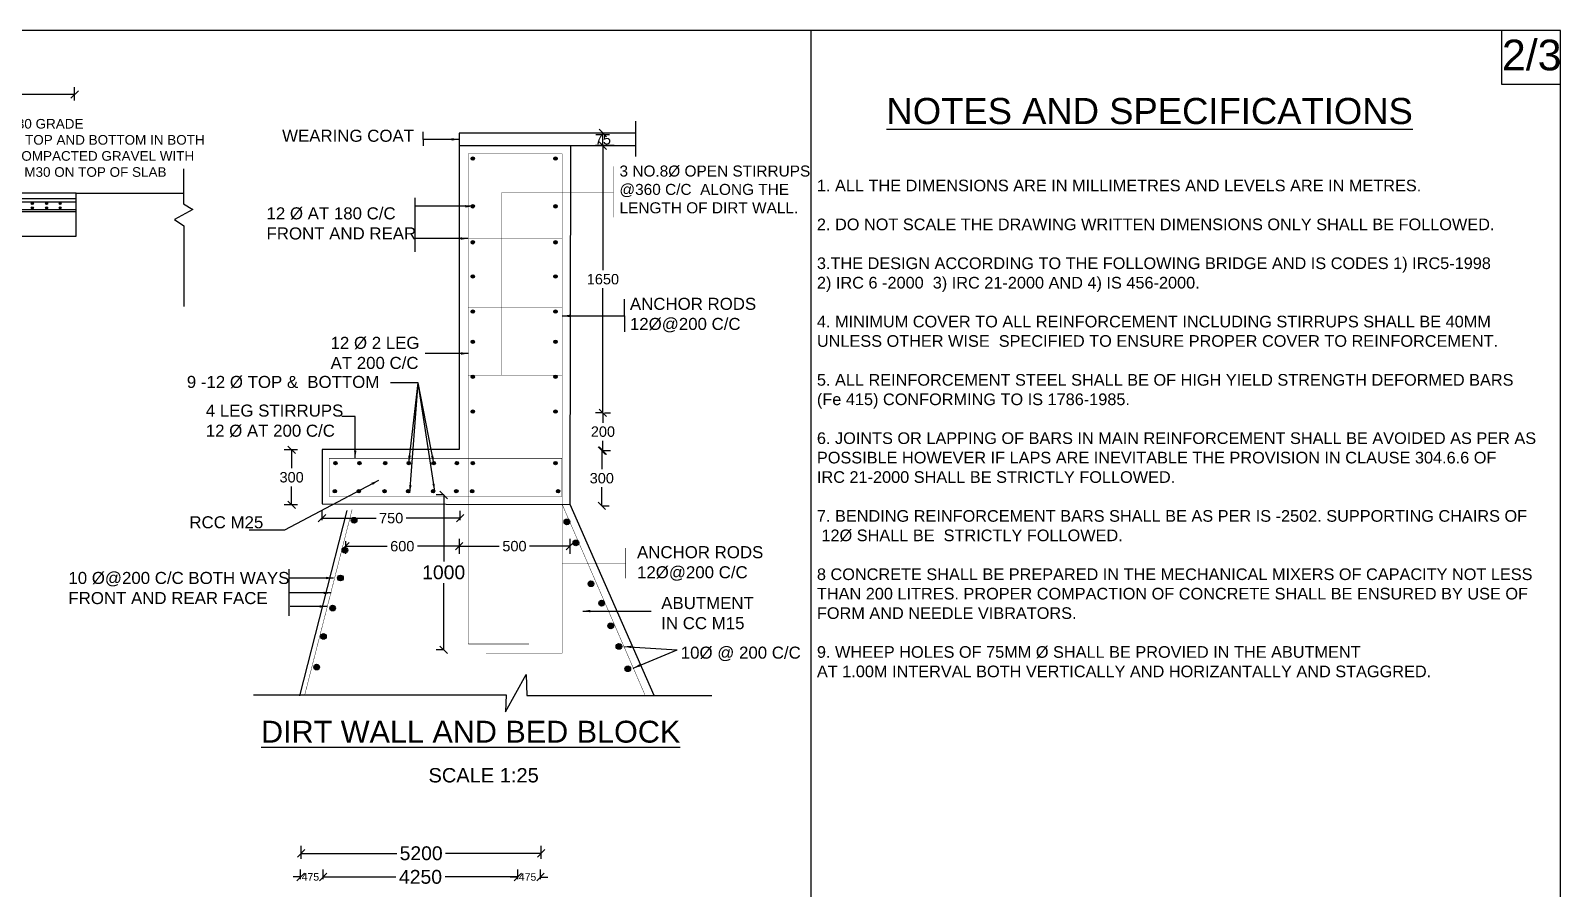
# Model space of a CAD drawing. Header units: inches. Extents: x 19306 to 19400.3, y 18779.3 to 18840.9.
# Drawn here: x 19363.48 to 19400.33, y 18820.22 to 18840.88 of the extents above; entities that cross this region are included whole.
import ezdxf

# ---------------------------------------------------------------- set-up
doc = ezdxf.new("R2010")
doc.units = ezdxf.units.IN
doc.header["$MEASUREMENT"] = 0
for name, color, linetype in [('DIMENSION', 255, 'Continuous'), ('DRAWING', 2, 'Continuous'), ('HATCH', 7, 'Continuous'), ('TEXT', 255, 'Continuous')]:
    doc.layers.add(name, color=color, linetype=linetype)
doc.styles.get("Standard").update_dxf_attribs({"font": 'arial.ttf'})
doc.dimstyles.get("Standard").update_dxf_attribs({"dimtxt": 0.18, "dimasz": 0.18, "dimexe": 0.18, "dimexo": 0.0625, "dimgap": 0.09, "dimtad": 0, "dimtih": 1, "dimtoh": 1, "dimdec": 4, "dimzin": 0, "dimdsep": 46, "dimtxsty": 'Standard', "dimblk": 'OBLIQUE', "dimcen": 0.09, "dimadec": 0, "dimazin": 0, "dimtfac": 1, "dimtdec": 4, "dimtofl": 0, "dimtmove": 0, "dimatfit": 3, "dimfxl": 1, "dimtolj": 1, "dimtzin": 0, "dimarcsym": 0})

# ---------------------------------------------------------------- blocks, each defined once
blk = doc.blocks.new('_Oblique')
at = {"color": 0, "linetype": 'ByBlock', "lineweight": -2}
blk.add_line((-0.5, -0.5), (0.5, 0.5), dxfattribs=at)
blk = doc.blocks.new('*D57')
at = {"layer": 'Defpoints', "color": 0, "transparency": 16777216}
for p in [(19356.86, 18839.133), (19364.539, 18839.336), (19364.539, 18839.133)]:
    blk.add_point(p, dxfattribs=at)
at = {"layer": 'DIMENSION', "color": 0, "lineweight": -2, "transparency": 16777216}
for p, q in [((19356.86, 18839.196), (19356.86, 18839.516)), ((19364.539, 18839.196), (19364.539, 18839.516)), ((19356.86, 18839.336), (19360.237, 18839.336)), ((19364.539, 18839.336), (19361.162, 18839.336))]:
    blk.add_line(p, q, dxfattribs=at)
at = {"layer": 'DIMENSION', "color": 0, "lineweight": -2, "transparency": 16777216, "xscale": 0.18, "yscale": 0.18, "zscale": 0.18, "rotation": 180}
blk.add_blockref('_Oblique', (19356.86, 18839.336), dxfattribs=at)
at = {"layer": 'DIMENSION', "color": 0, "lineweight": -2, "transparency": 16777216, "xscale": 0.18, "yscale": 0.18, "zscale": 0.18}
blk.add_blockref('_Oblique', (19364.539, 18839.336), dxfattribs=at)
at = {"layer": 'DIMENSION', "color": 0, "transparency": 16777216, "insert": (19360.7, 18839.336), "char_height": 0.25, "attachment_point": 5}
blk.add_mtext('\\A1;3500', dxfattribs=at)
blk = doc.blocks.new('*D58')
at = {"layer": 'Defpoints', "color": 0, "transparency": 16777216}
for p in [(19377.183, 18830.762), (19377.237, 18830.762), (19377.183, 18829.431)]:
    blk.add_point(p, dxfattribs=at)
at = {"layer": 'DIMENSION', "color": 0, "lineweight": -2, "transparency": 16777216}
for p, q in [((19377.237, 18830.762), (19377.237, 18830.314)), ((19377.245, 18830.762), (19377.417, 18830.762)), ((19377.237, 18829.431), (19377.237, 18829.879)), ((19377.245, 18829.431), (19377.417, 18829.431))]:
    blk.add_line(p, q, dxfattribs=at)
at = {"layer": 'DIMENSION', "color": 0, "lineweight": -2, "transparency": 16777216, "xscale": 0.18, "yscale": 0.18, "zscale": 0.18}
for p, rotation in [((19377.237, 18830.762), 90), ((19377.237, 18829.431), 270)]:
    blk.add_blockref('_Oblique', p, dxfattribs=dict(at, rotation=rotation))
at = {"layer": 'DIMENSION', "color": 0, "transparency": 16777216, "insert": (19377.237, 18830.096), "char_height": 0.25, "attachment_point": 5}
blk.add_mtext('\\A1;300', dxfattribs=at)
blk = doc.blocks.new('*D59')
at = {"layer": 'Defpoints', "color": 0, "transparency": 16777216}
for p in [(19377.237, 18831.672), (19377.264, 18831.672), (19377.237, 18830.762)]:
    blk.add_point(p, dxfattribs=at)
at = {"layer": 'DIMENSION', "color": 0, "lineweight": -2, "transparency": 16777216}
for p, q in [((19377.264, 18831.672), (19377.264, 18831.434)), ((19377.3, 18831.672), (19377.444, 18831.672)), ((19377.264, 18830.762), (19377.264, 18830.999)), ((19377.3, 18830.762), (19377.444, 18830.762))]:
    blk.add_line(p, q, dxfattribs=at)
at = {"layer": 'DIMENSION', "color": 0, "lineweight": -2, "transparency": 16777216, "xscale": 0.18, "yscale": 0.18, "zscale": 0.18}
for p, rotation in [((19377.264, 18831.672), 90), ((19377.264, 18830.762), 270)]:
    blk.add_blockref('_Oblique', p, dxfattribs=dict(at, rotation=rotation))
at = {"layer": 'DIMENSION', "color": 0, "transparency": 16777216, "insert": (19377.264, 18831.217), "char_height": 0.25, "attachment_point": 5}
blk.add_mtext('\\A1;200', dxfattribs=at)
blk = doc.blocks.new('*D60')
at = {"layer": 'Defpoints', "color": 0, "transparency": 16777216}
for p in [(19377.264, 18838.105), (19377.313, 18838.105), (19377.313, 18831.672)]:
    blk.add_point(p, dxfattribs=at)
at = {"layer": 'DIMENSION', "color": 0, "lineweight": -2, "transparency": 16777216}
for p, q in [((19377.251, 18838.105), (19377.084, 18838.105)), ((19377.264, 18838.105), (19377.264, 18835.106)), ((19377.264, 18831.672), (19377.264, 18834.671)), ((19377.251, 18831.672), (19377.084, 18831.672))]:
    blk.add_line(p, q, dxfattribs=at)
at = {"layer": 'DIMENSION', "color": 0, "lineweight": -2, "transparency": 16777216, "xscale": 0.18, "yscale": 0.18, "zscale": 0.18}
for p, rotation in [((19377.264, 18838.105), 90), ((19377.264, 18831.672), 270)]:
    blk.add_blockref('_Oblique', p, dxfattribs=dict(at, rotation=rotation))
at = {"layer": 'DIMENSION', "color": 0, "transparency": 16777216, "insert": (19377.264, 18834.888), "char_height": 0.25, "attachment_point": 5}
blk.add_mtext('\\A1;1650', dxfattribs=at)
blk = doc.blocks.new('*D61')
at = {"layer": 'Defpoints', "color": 0, "transparency": 16777216}
for p in [(19377.264, 18838.408), (19377.599, 18838.408), (19377.599, 18838.105)]:
    blk.add_point(p, dxfattribs=at)
at = {"layer": 'DIMENSION', "color": 0, "lineweight": -2, "transparency": 16777216}
for p, q in [((19377.537, 18838.408), (19377.084, 18838.408)), ((19377.264, 18838.105), (19377.264, 18838.408)), ((19377.537, 18838.105), (19377.084, 18838.105))]:
    blk.add_line(p, q, dxfattribs=at)
at = {"layer": 'DIMENSION', "color": 0, "lineweight": -2, "transparency": 16777216, "xscale": 0.18, "yscale": 0.18, "zscale": 0.18}
for p, rotation in [((19377.264, 18838.408), 90), ((19377.264, 18838.105), 270)]:
    blk.add_blockref('_Oblique', p, dxfattribs=dict(at, rotation=rotation))
at = {"layer": 'DIMENSION', "color": 0, "transparency": 16777216, "insert": (19377.264, 18838.257), "char_height": 0.25, "attachment_point": 5}
blk.add_mtext('\\A1;75', dxfattribs=at)
blk = doc.blocks.new('*D62')
at = {"layer": 'Defpoints', "color": 0, "transparency": 16777216}
for p in [(19369.97, 18830.78), (19369.765, 18829.456), (19369.97, 18829.456)]:
    blk.add_point(p, dxfattribs=at)
at = {"layer": 'DIMENSION', "color": 0, "lineweight": -2, "transparency": 16777216}
for p, q in [((19369.907, 18830.78), (19369.585, 18830.78)), ((19369.765, 18830.78), (19369.765, 18830.336)), ((19369.765, 18829.456), (19369.765, 18829.9)), ((19369.907, 18829.456), (19369.585, 18829.456))]:
    blk.add_line(p, q, dxfattribs=at)
at = {"layer": 'DIMENSION', "color": 0, "lineweight": -2, "transparency": 16777216, "xscale": 0.18, "yscale": 0.18, "zscale": 0.18}
for p, rotation in [((19369.765, 18830.78), 90), ((19369.765, 18829.456), 270)]:
    blk.add_blockref('_Oblique', p, dxfattribs=dict(at, rotation=rotation))
at = {"layer": 'DIMENSION', "color": 0, "transparency": 16777216, "insert": (19369.765, 18830.118), "char_height": 0.25, "attachment_point": 5}
blk.add_mtext('\\A1;300', dxfattribs=at)
blk = doc.blocks.new('*D63')
at = {"layer": 'Defpoints', "color": 0, "transparency": 16777216}
for p in [(19373.827, 18829.135), (19370.498, 18829.024), (19373.827, 18829.024)]:
    blk.add_point(p, dxfattribs=at)
at = {"layer": 'DIMENSION', "color": 0, "lineweight": -2, "transparency": 16777216}
for p, q in [((19370.498, 18829.086), (19370.498, 18829.315)), ((19370.498, 18829.135), (19371.798, 18829.135)), ((19373.827, 18829.135), (19372.527, 18829.135)), ((19373.827, 18829.086), (19373.827, 18829.315))]:
    blk.add_line(p, q, dxfattribs=at)
at = {"layer": 'DIMENSION', "color": 0, "lineweight": -2, "transparency": 16777216, "xscale": 0.18, "yscale": 0.18, "zscale": 0.18, "rotation": 180}
blk.add_blockref('_Oblique', (19370.498, 18829.135), dxfattribs=at)
at = {"layer": 'DIMENSION', "color": 0, "lineweight": -2, "transparency": 16777216, "xscale": 0.18, "yscale": 0.18, "zscale": 0.18}
blk.add_blockref('_Oblique', (19373.827, 18829.135), dxfattribs=at)
at = {"layer": 'DIMENSION', "color": 0, "transparency": 16777216, "insert": (19372.163, 18829.135), "char_height": 0.25, "attachment_point": 5}
blk.add_mtext('\\A1;750', dxfattribs=at)
blk = doc.blocks.new('*D64')
at = {"layer": 'Defpoints', "color": 0, "transparency": 16777216}
for p in [(19373.493, 18829.693), (19373.428, 18825.966), (19373.493, 18825.966)]:
    blk.add_point(p, dxfattribs=at)
at = {"layer": 'DIMENSION', "color": 0, "lineweight": -2, "transparency": 16777216}
for p, q in [((19373.431, 18829.693), (19373.248, 18829.693)), ((19373.428, 18829.693), (19373.428, 18828.089)), ((19373.428, 18825.966), (19373.428, 18827.569)), ((19373.431, 18825.966), (19373.248, 18825.966))]:
    blk.add_line(p, q, dxfattribs=at)
at = {"layer": 'DIMENSION', "color": 0, "lineweight": -2, "transparency": 16777216, "xscale": 0.18, "yscale": 0.18, "zscale": 0.18}
for p, rotation in [((19373.428, 18829.693), 90), ((19373.428, 18825.966), 270)]:
    blk.add_blockref('_Oblique', p, dxfattribs=dict(at, rotation=rotation))
at = {"layer": 'DIMENSION', "color": 0, "transparency": 16777216, "insert": (19373.428, 18827.829), "char_height": 0.3333, "attachment_point": 5}
blk.add_mtext('\\A1;1000', dxfattribs=at)
blk = doc.blocks.new('*D65')
at = {"layer": 'Defpoints', "color": 0, "transparency": 16777216}
for p in [(19371.063, 18828.646), (19373.8, 18828.646), (19373.8, 18828.459)]:
    blk.add_point(p, dxfattribs=at)
at = {"layer": 'DIMENSION', "color": 0, "lineweight": -2, "transparency": 16777216}
for p, q in [((19371.063, 18828.584), (19371.063, 18828.279)), ((19371.063, 18828.459), (19372.065, 18828.459)), ((19373.8, 18828.459), (19372.798, 18828.459)), ((19373.8, 18828.584), (19373.8, 18828.279))]:
    blk.add_line(p, q, dxfattribs=at)
at = {"layer": 'DIMENSION', "color": 0, "lineweight": -2, "transparency": 16777216, "xscale": 0.18, "yscale": 0.18, "zscale": 0.18, "rotation": 180}
blk.add_blockref('_Oblique', (19371.063, 18828.459), dxfattribs=at)
at = {"layer": 'DIMENSION', "color": 0, "lineweight": -2, "transparency": 16777216, "xscale": 0.18, "yscale": 0.18, "zscale": 0.18}
blk.add_blockref('_Oblique', (19373.8, 18828.459), dxfattribs=at)
at = {"layer": 'DIMENSION', "color": 0, "transparency": 16777216, "insert": (19372.431, 18828.459), "char_height": 0.25, "attachment_point": 5}
blk.add_mtext('\\A1;600', dxfattribs=at)
blk = doc.blocks.new('*D66')
at = {"layer": 'Defpoints', "color": 0, "transparency": 16777216}
for p in [(19373.8, 18828.701), (19376.465, 18828.701), (19376.465, 18828.46)]:
    blk.add_point(p, dxfattribs=at)
at = {"layer": 'DIMENSION', "color": 0, "lineweight": -2, "transparency": 16777216}
for p, q in [((19373.8, 18828.638), (19373.8, 18828.28)), ((19373.8, 18828.46), (19374.767, 18828.46)), ((19376.465, 18828.46), (19375.498, 18828.46)), ((19376.465, 18828.638), (19376.465, 18828.28))]:
    blk.add_line(p, q, dxfattribs=at)
at = {"layer": 'DIMENSION', "color": 0, "lineweight": -2, "transparency": 16777216, "xscale": 0.18, "yscale": 0.18, "zscale": 0.18, "rotation": 180}
blk.add_blockref('_Oblique', (19373.8, 18828.46), dxfattribs=at)
at = {"layer": 'DIMENSION', "color": 0, "lineweight": -2, "transparency": 16777216, "xscale": 0.18, "yscale": 0.18, "zscale": 0.18}
blk.add_blockref('_Oblique', (19376.465, 18828.46), dxfattribs=at)
at = {"layer": 'DIMENSION', "color": 0, "transparency": 16777216, "insert": (19375.133, 18828.46), "char_height": 0.25, "attachment_point": 5}
blk.add_mtext('\\A1;500', dxfattribs=at)
blk = doc.blocks.new('*D112')
at = {"layer": 'Defpoints', "color": 0, "transparency": 16777216}
for p in [(19375.776, 18821.064), (19369.994, 18820.872), (19375.776, 18820.872)]:
    blk.add_point(p, dxfattribs=at)
at = {"layer": 'DIMENSION', "color": 0, "lineweight": -2, "transparency": 16777216}
for p, q in [((19369.994, 18820.934), (19369.994, 18821.244)), ((19369.994, 18821.064), (19372.298, 18821.064)), ((19375.776, 18821.064), (19373.472, 18821.064)), ((19375.776, 18820.934), (19375.776, 18821.244))]:
    blk.add_line(p, q, dxfattribs=at)
at = {"layer": 'DIMENSION', "color": 0, "lineweight": -2, "transparency": 16777216, "xscale": 0.18, "yscale": 0.18, "zscale": 0.18, "rotation": 180}
blk.add_blockref('_Oblique', (19369.994, 18821.064), dxfattribs=at)
at = {"layer": 'DIMENSION', "color": 0, "lineweight": -2, "transparency": 16777216, "xscale": 0.18, "yscale": 0.18, "zscale": 0.18}
blk.add_blockref('_Oblique', (19375.776, 18821.064), dxfattribs=at)
at = {"layer": 'DIMENSION', "color": 0, "transparency": 16777216, "insert": (19372.885, 18821.064), "char_height": 0.3333, "attachment_point": 5}
blk.add_mtext('\\A1;5200', dxfattribs=at)
blk = doc.blocks.new('*D113')
at = {"layer": 'Defpoints', "color": 0, "transparency": 16777216}
for p in [(19370.527, 18820.377), (19375.213, 18820.496), (19375.213, 18820.377)]:
    blk.add_point(p, dxfattribs=at)
at = {"layer": 'DIMENSION', "color": 0, "lineweight": -2, "transparency": 16777216}
for p, q in [((19370.527, 18820.44), (19370.527, 18820.676)), ((19375.213, 18820.44), (19375.213, 18820.676)), ((19370.527, 18820.496), (19372.276, 18820.496)), ((19375.213, 18820.496), (19373.464, 18820.496))]:
    blk.add_line(p, q, dxfattribs=at)
at = {"layer": 'DIMENSION', "color": 0, "lineweight": -2, "transparency": 16777216, "xscale": 0.18, "yscale": 0.18, "zscale": 0.18, "rotation": 180}
blk.add_blockref('_Oblique', (19370.527, 18820.496), dxfattribs=at)
at = {"layer": 'DIMENSION', "color": 0, "lineweight": -2, "transparency": 16777216, "xscale": 0.18, "yscale": 0.18, "zscale": 0.18}
blk.add_blockref('_Oblique', (19375.213, 18820.496), dxfattribs=at)
at = {"layer": 'DIMENSION', "color": 0, "transparency": 16777216, "insert": (19372.87, 18820.496), "char_height": 0.3333, "attachment_point": 5}
blk.add_mtext('\\A1;4250', dxfattribs=at)
blk = doc.blocks.new('*D114')
at = {"layer": 'Defpoints', "color": 0, "transparency": 16777216}
for p in [(19375.213, 18820.382), (19375.758, 18820.494), (19375.758, 18820.382)]:
    blk.add_point(p, dxfattribs=at)
at = {"layer": 'DIMENSION', "color": 0, "lineweight": -2, "transparency": 16777216}
for p, q in [((19375.213, 18820.445), (19375.213, 18820.674)), ((19375.758, 18820.445), (19375.758, 18820.674)), ((19375.213, 18820.494), (19375.033, 18820.494)), ((19375.758, 18820.494), (19375.938, 18820.494))]:
    blk.add_line(p, q, dxfattribs=at)
at = {"layer": 'DIMENSION', "color": 0, "lineweight": -2, "transparency": 16777216, "xscale": 0.18, "yscale": 0.18, "zscale": 0.18}
blk.add_blockref('_Oblique', (19375.213, 18820.494), dxfattribs=at)
at = {"layer": 'DIMENSION', "color": 0, "lineweight": -2, "transparency": 16777216, "xscale": 0.18, "yscale": 0.18, "zscale": 0.18, "rotation": 180}
blk.add_blockref('_Oblique', (19375.758, 18820.494), dxfattribs=at)
at = {"layer": 'DIMENSION', "color": 0, "transparency": 16777216, "insert": (19375.449, 18820.494), "char_height": 0.18, "attachment_point": 5}
blk.add_mtext('\\A1;475', dxfattribs=at)
blk = doc.blocks.new('*D115')
at = {"layer": 'Defpoints', "color": 0, "transparency": 16777216}
for p in [(19369.982, 18820.384), (19370.527, 18820.496), (19370.527, 18820.384)]:
    blk.add_point(p, dxfattribs=at)
at = {"layer": 'DIMENSION', "color": 0, "lineweight": -2, "transparency": 16777216}
for p, q in [((19369.982, 18820.446), (19369.982, 18820.676)), ((19370.527, 18820.446), (19370.527, 18820.676)), ((19369.982, 18820.496), (19369.802, 18820.496)), ((19370.527, 18820.496), (19370.707, 18820.496))]:
    blk.add_line(p, q, dxfattribs=at)
at = {"layer": 'DIMENSION', "color": 0, "lineweight": -2, "transparency": 16777216, "xscale": 0.18, "yscale": 0.18, "zscale": 0.18}
blk.add_blockref('_Oblique', (19369.982, 18820.496), dxfattribs=at)
at = {"layer": 'DIMENSION', "color": 0, "lineweight": -2, "transparency": 16777216, "xscale": 0.18, "yscale": 0.18, "zscale": 0.18, "rotation": 180}
blk.add_blockref('_Oblique', (19370.527, 18820.496), dxfattribs=at)
at = {"layer": 'DIMENSION', "color": 0, "transparency": 16777216, "insert": (19370.218, 18820.496), "char_height": 0.18, "attachment_point": 5}
blk.add_mtext('\\A1;475', dxfattribs=at)

msp = doc.modelspace()

# ---------------------------------------------------------------- hatches: boundary and pattern name
at = {"layer": 'HATCH'}
for points in [[(19374.17025, 18837.79355, 1), (19374.08855, 18837.79355, 1)], [(19376.16301, 18837.79355, 1), (19376.0813, 18837.79355, 1)], [(19363.54403, 18836.71119, 1), (19363.49344, 18836.71119, 1)], [(19363.54403, 18836.60719, 1), (19363.49344, 18836.60719, 1)], [(19363.88837, 18836.71119, 1), (19363.83777, 18836.71119, 1)], [(19363.88837, 18836.60719, 1), (19363.83777, 18836.60719, 1)], [(19364.21334, 18836.71119, 1), (19364.16274, 18836.71119, 1)], [(19364.21334, 18836.60719, 1), (19364.16274, 18836.60719, 1)], [(19374.17025, 18836.64453, 1), (19374.08855, 18836.64453, 1)], [(19376.16301, 18836.64453, 1), (19376.0813, 18836.64453, 1)], [(19374.17025, 18835.77713, 1), (19374.08855, 18835.77713, 1)], [(19376.16301, 18835.77713, 1), (19376.0813, 18835.77713, 1)], [(19374.17025, 18834.95718, 1), (19374.08855, 18834.95718, 1)], [(19376.16301, 18834.95718, 1), (19376.0813, 18834.95718, 1)], [(19374.17025, 18834.11006, 1), (19374.08855, 18834.11006, 1)], [(19376.16301, 18834.11006, 1), (19376.0813, 18834.11006, 1)], [(19374.17025, 18833.38186, 1), (19374.08855, 18833.38186, 1)], [(19376.16301, 18833.38186, 1), (19376.0813, 18833.38186, 1)], [(19374.17025, 18832.54064, 1), (19374.08855, 18832.54064, 1)], [(19376.16301, 18832.54064, 1), (19376.0813, 18832.54064, 1)], [(19374.17025, 18831.70125, 1), (19374.08855, 18831.70125, 1)], [(19376.16301, 18831.70125, 1), (19376.0813, 18831.70125, 1)], [(19370.8619, 18830.4622, 1), (19370.78019, 18830.4622, 1)], [(19371.43893, 18830.4622, 1), (19371.35722, 18830.4622, 1)], [(19372.06092, 18830.4622, 1), (19371.97921, 18830.4622, 1)], [(19372.62697, 18830.4622, 1), (19372.54527, 18830.4622, 1)], [(19373.22792, 18830.4622, 1), (19373.14621, 18830.4622, 1)], [(19373.78861, 18830.4622, 1), (19373.7069, 18830.4622, 1)], [(19374.17025, 18830.4622, 1), (19374.08855, 18830.4622, 1)], [(19376.16301, 18830.4622, 1), (19376.0813, 18830.4622, 1)], [(19370.84676, 18829.78351, 1), (19370.76505, 18829.78351, 1)], [(19371.42379, 18829.78351, 1), (19371.34208, 18829.78351, 1)], [(19372.04578, 18829.78351, 1), (19371.96408, 18829.78351, 1)], [(19372.61184, 18829.78351, 1), (19372.53013, 18829.78351, 1)], [(19373.21278, 18829.78351, 1), (19373.13107, 18829.78351, 1)], [(19373.77347, 18829.78351, 1), (19373.69176, 18829.78351, 1)], [(19374.15512, 18829.78351, 1), (19374.07341, 18829.78351, 1)], [(19376.22591, 18829.78351, 1), (19376.14421, 18829.78351, 1)], [(19371.33739, 18829.08634, 1), (19371.20081, 18829.08634, 1)], [(19376.46526, 18829.04427, 1), (19376.32869, 18829.04427, 1)], [(19371.11612, 18828.36491, 1), (19370.97954, 18828.36491, 1)], [(19376.68034, 18828.54129, 1), (19376.54376, 18828.54129, 1)], [(19371.00822, 18827.69429, 1), (19370.87164, 18827.69429, 1)], [(19377.0441, 18827.55507, 1), (19376.90753, 18827.55507, 1)], [(19370.82098, 18826.96839, 1), (19370.6844, 18826.96839, 1)], [(19377.30164, 18827.08811, 1), (19377.16506, 18827.08811, 1)], [(19377.52109, 18826.54036, 1), (19377.38451, 18826.54036, 1)], [(19370.60069, 18826.28648, 1), (19370.46411, 18826.28648, 1)], [(19377.71762, 18826.04548, 1), (19377.58104, 18826.04548, 1)], [(19370.43548, 18825.54957, 1), (19370.2989, 18825.54957, 1)], [(19377.93123, 18825.50794, 1), (19377.79465, 18825.50794, 1)]]:
    msp.add_hatch(color=256, dxfattribs=at).paths.add_polyline_path(points)

# ---------------------------------------------------------------- linework, layer by layer
at = {"layer": 'DIMENSION'}
msp.add_line((19377.78646, 18834.00386), (19377.78646, 18834.40915), dxfattribs=at)
for points in [[(19372.9322, 18838.25654), (19372.9322, 18838.44119)], [(19372.73389, 18836.85239), (19372.73389, 18835.54741)]]:
    msp.add_lwpolyline(points, dxfattribs=at)
for centre in [(19363.51874, 18836.71119), (19363.51874, 18836.60719), (19363.86307, 18836.71119), (19363.86307, 18836.60719), (19364.18804, 18836.71119), (19364.18804, 18836.60719)]:
    msp.add_circle(centre, 0.0253, dxfattribs=at)
at = {"layer": 'DRAWING'}
for p, q in [((19378.05389, 18838.40796), (19373.80431, 18838.40796)), ((19373.80431, 18838.40796), (19373.80431, 18838.10512)), ((19373.80431, 18838.10512), (19378.05182, 18838.10512))]:
    msp.add_line(p, q, dxfattribs=at)
for points in [[(19400.32843, 18840.87525), (19305.97568, 18840.87525), (19305.97568, 18779.34083), (19400.32843, 18779.34083)], [(19400.32843, 18840.87525), (19398.90589, 18840.87525), (19398.90589, 18839.58327), (19400.32843, 18839.58327)]]:
    msp.add_lwpolyline(points, close=True, dxfattribs=at)
for points in [[(19382.27022, 18840.87525), (19382.27022, 18779.34083)], [(19355.76237, 18832.00422), (19356.857, 18832.00422), (19356.857, 18835.92541), (19364.57416, 18835.92541), (19364.57416, 18836.96006), (19356.857, 18836.96006), (19356.85999, 18839.48885), (19356.51787, 18840.04359), (19356.09835, 18840.04359), (19355.73843, 18839.48885), (19355.76237, 18832.64465)], [(19378.05182, 18838.69255), (19378.05182, 18837.84206)], [(19373.80431, 18838.10512), (19373.80431, 18830.78736), (19370.5031, 18830.78736), (19370.5031, 18829.48389), (19376.47384, 18829.46386)], [(19378.50172, 18824.86386), (19376.47384, 18829.46386), (19376.49476, 18838.10512)], [(19367.16014, 18837.54775), (19367.16014, 18836.7018), (19367.389, 18836.56462), (19366.94273, 18836.32455), (19367.16586, 18836.17594), (19367.16586, 18834.23333)], [(19355.74883, 18836.83288), (19364.57416, 18836.83288)], [(19364.57416, 18836.96006), (19367.14715, 18836.96006)], [(19355.74883, 18836.75261), (19364.57416, 18836.75261)], [(19355.74883, 18836.56847), (19364.57416, 18836.56847)], [(19355.74883, 18836.51653), (19364.57416, 18836.51653)], [(19369.95997, 18824.85824), (19371.10191, 18829.32348)], [(19369.69762, 18827.90498), (19369.69762, 18826.78198)], [(19368.84962, 18824.87836), (19374.93562, 18824.87836), (19374.91568, 18824.4721), (19375.41416, 18825.36851), (19375.4341, 18824.86386), (19379.88938, 18824.86386)]]:
    msp.add_lwpolyline(points, dxfattribs=at)
at = {"layer": 'DRAWING', "const_width": 0.01}
for points in [[(19374.02057, 18826.10456), (19374.02057, 18837.90545), (19376.28322, 18837.90545), (19376.28322, 18825.88406), (19374.45088, 18825.88406)], [(19374.83063, 18832.57996), (19374.83063, 18836.97492), (19377.51887, 18836.97492), (19377.51887, 18836.3827), (19377.51887, 18837.60365)], [(19374.02057, 18835.86843), (19376.28322, 18835.86843)], [(19374.02057, 18834.20017), (19376.28322, 18834.20017)], [(19374.02057, 18832.58116), (19376.28322, 18832.58116)], [(19378.27545, 18824.88301), (19376.28322, 18829.4645)], [(19370.08082, 18824.87836), (19371.22275, 18829.34361)], [(19376.28322, 18828.04077), (19377.81195, 18828.04077), (19377.81195, 18828.41421), (19377.81195, 18827.68672)], [(19374.02057, 18826.10456), (19375.48493, 18826.10456)]]:
    msp.add_lwpolyline(points, dxfattribs=at)
msp.add_lwpolyline([(19370.66787, 18830.57498), (19376.2747, 18830.57498), (19376.2747, 18829.65475), (19370.66787, 18829.65475)], close=True, dxfattribs=at)
at = {"layer": 'DRAWING'}
for centre in [(19374.1294, 18837.79355), (19376.12215, 18837.79355), (19374.1294, 18836.64453), (19376.12215, 18836.64453), (19374.1294, 18835.77713), (19376.12215, 18835.77713), (19374.1294, 18834.95718), (19376.12215, 18834.95718), (19374.1294, 18834.11006), (19376.12215, 18834.11006), (19374.1294, 18833.38186), (19376.12215, 18833.38186), (19374.1294, 18832.54064), (19376.12215, 18832.54064), (19374.1294, 18831.70125), (19376.12215, 18831.70125), (19370.82104, 18830.4622), (19371.39807, 18830.4622), (19372.02007, 18830.4622), (19372.58612, 18830.4622), (19373.18706, 18830.4622), (19373.74775, 18830.4622), (19374.1294, 18830.4622), (19376.12215, 18830.4622), (19370.80591, 18829.78351), (19371.38294, 18829.78351), (19372.00493, 18829.78351), (19372.57098, 18829.78351), (19373.17192, 18829.78351), (19373.73261, 18829.78351), (19374.11426, 18829.78351), (19376.18506, 18829.78351)]:
    msp.add_circle(centre, 0.04085, dxfattribs=at)
at = {"layer": 'HATCH'}
for centre in [(19371.2691, 18829.08634), (19376.39733, 18829.04498), (19371.04783, 18828.36491), (19376.61234, 18828.54042), (19370.93993, 18827.69429), (19376.97581, 18827.55507), (19370.75269, 18826.96839), (19377.23335, 18827.08811), (19377.4528, 18826.54036), (19370.5324, 18826.28648), (19377.64933, 18826.04548), (19370.36719, 18825.54957), (19377.86294, 18825.50794)]:
    msp.add_circle(centre, 0.06829, dxfattribs=at)

# ---------------------------------------------------------------- texts
at = {"layer": 'TEXT'}
for s, height, p in [('%%UDIRT WALL AND BED BLOCK', 0.5268042, (19369.02754, 18823.73003)), ('SCALE 1:25', 0.3456, (19373.06165, 18822.77164))]:
    msp.add_text(s, height=height, dxfattribs=at).set_placement(p)
for s, insert, char_height, width, attachment_point in [('2/3', (19399.63836, 18840.6579), 0.739278, 31.683339, 2), ('{\\LNOTES AND SPECIFICATIONS}', (19390.43415, 18839.25367), 0.6283862, 26.9308381, 2), ('{\\fArial|b0|i0|c0|p32;APPROACH SLAB IN RCC M30 GRADE\\PWITH 12 TOR AT 150 C/C ON TOP AND BOTTOM IN BOTH\\PWAYS OVER 225 TH WELL COMPACTED GRAVEL WITH\\P75TH WEARING COAT IN CC M30 ON TOP OF SLAB}', (19358.83809, 18838.74795), 0.2322432, 8.9162552, 1), ('{\\fArial|b0|i0|c0|p32;WEARING COAT}', (19369.53645, 18838.48878), 0.290304, 7.6778496, 1), ('{\\H0.9996x;3 NO.8Ø OPEN STIRRUPS\\P@360 C/C  ALONG THE\\PLENGTH OF DIRT WALL.}', (19377.66279, 18837.62657), 0.265625, 6.5261722, 1), ('{\\fArial|b0|i0|c0|p32;12 Ø AT 180 C/C\\PFRONT AND REAR}', (19369.16067, 18836.62025), 0.290304, 7.6778496, 1), ('{\\fArial|b0|i0|c0|p32;ANCHOR RODS\\P12Ø@200 C/C}', (19377.91427, 18834.44111), 0.290304, 7.6778496, 1), ('{\\fArial|b0|i0|c0|p32;12 Ø }2 LEG\\PAT 200 C/C', (19370.70381, 18833.50194), 0.290304, 7.6778496, 1), ('{\\fArial|b0|i0|c0|p32;9 -12 Ø TOP &\\fMS Shell Dlg|b0|i0|c0|p32; } BOTTOM', (19367.24067, 18832.5605), 0.290304, 10.0321006, 1), ('{\\fArial|b0|i0|c0|p32;4 LEG STIRRUPS\\P12 Ø }AT 200 C/C', (19367.69761, 18831.87051), 0.290304, 7.6778496, 1), ('{\\fArial|b0|i0|c0|p32;RCC M25}', (19367.30256, 18829.18055), 0.290304, 10.0321006, 1), ('{\\fArial|b0|i0|c0|p32;ANCHOR RODS\\P12Ø@200 C/C}', (19378.08564, 18828.46136), 0.290304, 7.6778496, 1), ('{\\fArial|b0|i0|c0|p32;10 Ø@200 C/C BOTH WAYS\\PFRONT AND REAR FACE}', (19364.38823, 18827.84033), 0.290304, 7.6778496, 1), ('{\\fArial|b0|i0|c0|p32;ABUTMENT\\PIN CC M15}', (19378.66877, 18827.23623), 0.290304, 7.6778496, 1), ('{\\fArial|b0|i0|c0|p32;10Ø @ 200 C/C}', (19379.13937, 18826.04196), 0.290304, 7.6778496, 1)]:
    msp.add_mtext(s, dxfattribs=dict(at, insert=insert, char_height=char_height, width=width, attachment_point=attachment_point))
at = {"layer": 'TEXT', "color": 7, "insert": (19382.41888, 18837.28588), "char_height": 0.2807605, "width": 18.7239715, "attachment_point": 1}
msp.add_mtext('\\pt2.24609;1. ALL THE DIMENSIONS ARE IN MILLIMETRES AND LEVELS ARE IN METRES.\\P\\P2. DO NOT SCALE THE DRAWING WRITTEN DIMENSIONS ONLY SHALL BE FOLLOWED.\\P\\P3.THE DESIGN ACCORDING TO THE FOLLOWING BRIDGE AND IS CODES 1) IRC5-1998 \\P2) IRC 6 -2000  3) IRC 21-2000 AND 4) IS 456-2000.\\P\\P4. MINIMUM COVER TO ALL REINFORCEMENT INCLUDING STIRRUPS SHALL BE 40MM \\PUNLESS OTHER WISE  SPECIFIED TO ENSURE PROPER COVER TO REINFORCEMENT.\\P\\P5. ALL REINFORCEMENT STEEL SHALL BE OF HIGH YIELD STRENGTH DEFORMED BARS \\P(Fe 415) CONFORMING TO IS 1786-1985.\\P\\P6. JOINTS OR LAPPING OF BARS IN MAIN REINFORCEMENT SHALL BE AVOIDED AS PER AS  \\PPOSSIBLE HOWEVER IF LAPS ARE INEVITABLE THE PROVISION IN CLAUSE 304.6.6 OF \\PIRC 21-2000 SHALL BE STRICTLY FOLLOWED.\\P\\ptz;\\P7. BENDING REINFORCEMENT BARS SHALL BE AS PER IS -2502. SUPPORTING CHAIRS OF\\P 12{\\fArial|b0|i0|c0|p32;Ø SHALL BE  STRICTLY FOLLOWED.\\P}\\P8 CONCRETE SHALL BE PREPARED IN THE MECHANICAL MIXERS OF CAPACITY NOT LESS \\PTHAN 200 LITRES. PROPER COMPACTION OF CONCRETE SHALL BE ENSURED BY USE OF \\PFORM AND NEEDLE VIBRATORS.\\P\\P9. WHEEP HOLES OF 75MM {\\fArial|b0|i0|c0|p32;Ø SHALL BE PROVIED IN THE ABUTMENT\\PAT 1.00M INTERVAL BOTH VERTICALLY AND HORIZANTALLY AND STAGGRED.}', dxfattribs=at)

# ---------------------------------------------------------------- dimensions: what is measured, and where the dimension line sits
at = {"layer": 'DIMENSION'}
for base, p1, p2, text, override, picture, middle in [((19364.53902, 18839.3362), (19356.85999, 18839.13318), (19364.53902, 18839.13318), '3500', {"dimtxt": 0.25, "dimblk1": 'Oblique', "dimblk2": 'Oblique', "dimsah": 1}, '*D57', (19360.6995, 18839.3362)), ((19373.8274, 18829.13517), (19370.49801, 18829.02355), (19373.8274, 18829.02355), '750', {"dimtxt": 0.25, "dimblk1": 'Oblique', "dimblk2": 'Oblique', "dimsah": 1}, '*D63', (19372.1627, 18829.13517)), ((19376.46524, 18828.45964), (19373.7999, 18828.70078), (19376.46524, 18828.70078), '500', {"dimtxt": 0.25, "dimblk1": 'Oblique', "dimblk2": 'Oblique', "dimsah": 1}, '*D66', (19375.13257, 18828.45964)), ((19373.7999, 18828.45896), (19371.06264, 18828.64624), (19373.7999, 18828.64624), '600', {"dimtxt": 0.25, "dimblk1": 'Oblique', "dimblk2": 'Oblique', "dimsah": 1}, '*D65', (19372.43127, 18828.45896)), ((19375.77625, 18821.06409), (19369.99364, 18820.87183), (19375.77625, 18820.87183), '5200', {"dimtxt": 0.333333, "dimblk1": 'Oblique', "dimblk2": 'Oblique', "dimsah": 1}, '*D112', (19372.88494, 18821.06409)), ((19375.21309, 18820.49558), (19370.52725, 18820.37729), (19375.21309, 18820.37729), '4250', {"dimtxt": 0.333333, "dimblk1": 'Oblique', "dimblk2": 'Oblique', "dimsah": 1}, '*D113', (19372.87017, 18820.49558))]:
    dim = msp.add_linear_dim(base=base, p1=p1, p2=p2, text=text, dimstyle='Standard', override=override, dxfattribs=at)
    dim.commit()
    dim.dimension.update_dxf_attribs({"geometry": picture, "text_midpoint": middle})
dim = msp.add_linear_dim(base=(19377.26418, 18838.40796), p1=(19377.59932, 18838.10512), p2=(19377.59932, 18838.40796), angle=90, text='75', dimstyle='Standard', override={"dimtxt": 0.25, "dimblk1": 'Oblique', "dimblk2": 'Oblique', "dimsah": 1}, dxfattribs=at)
dim.commit()
dim.dimension.update_dxf_attribs({"geometry": '*D61', "text_midpoint": (19377.26418, 18838.25654), "dimtype": 160})
for base, p1, p2, text, override, picture, middle in [((19377.26418, 18838.10512), (19377.31311, 18831.67165), (19377.31311, 18838.10512), '1650', {"dimtxt": 0.25, "dimblk1": 'Oblique', "dimblk2": 'Oblique', "dimsah": 1}, '*D60', (19377.26418, 18834.88839)), ((19377.26418, 18831.67165), (19377.23748, 18830.76172), (19377.23748, 18831.67165), '200', {"dimtxt": 0.25, "dimblk1": 'Oblique', "dimblk2": 'Oblique', "dimsah": 1}, '*D59', (19377.26418, 18831.21669)), ((19369.76496, 18829.45605), (19369.9698, 18830.77981), (19369.9698, 18829.45605), '300', {"dimtxt": 0.25, "dimblk1": 'Oblique', "dimblk2": 'Oblique', "dimsah": 1}, '*D62', (19369.76496, 18830.11793)), ((19377.23748, 18830.76172), (19377.18286, 18829.43085), (19377.18286, 18830.76172), '300', {"dimtxt": 0.25, "dimblk1": 'Oblique', "dimblk2": 'Oblique', "dimsah": 1}, '*D58', (19377.23748, 18830.09628)), ((19373.42776, 18825.96589), (19373.49323, 18829.69261), (19373.49323, 18825.96589), '1000', {"dimtxt": 0.333333, "dimblk1": 'Oblique', "dimblk2": 'Oblique', "dimsah": 1}, '*D64', (19373.42776, 18827.82925))]:
    dim = msp.add_linear_dim(base=base, p1=p1, p2=p2, angle=90, text=text, dimstyle='Standard', override=override, dxfattribs=at)
    dim.commit()
    dim.dimension.update_dxf_attribs({"geometry": picture, "text_midpoint": middle})
for base, p1, p2, picture, middle in [((19370.52725, 18820.49558), (19369.98192, 18820.38393), (19370.52725, 18820.38393), '*D115', (19370.21806, 18820.49558)), ((19375.75842, 18820.49404), (19375.21309, 18820.38239), (19375.75842, 18820.38239), '*D114', (19375.44923, 18820.49404))]:
    dim = msp.add_linear_dim(base=base, p1=p1, p2=p2, text='475', dimstyle='Standard', dxfattribs=at)
    dim.commit()
    dim.dimension.update_dxf_attribs({"geometry": picture, "text_midpoint": middle, "dimtype": 160})

# ---------------------------------------------------------------- leaders
for points in [[(19373.80431, 18838.25654), (19372.9322, 18838.25654), (19372.9322, 18838.10351)], [(19374.1294, 18836.64453), (19372.75419, 18836.64453)], [(19374.02057, 18835.86843), (19372.71884, 18835.86843)], [(19376.28456, 18834.00386), (19377.78646, 18834.00386), (19377.78646, 18833.62443)], [(19371.86098, 18830.04485), (19369.59176, 18828.84951), (19368.74596, 18828.84951)], [(19376.7769, 18826.89769), (19378.42356, 18826.89769)], [(19377.76936, 18826.04545), (19379.05629, 18825.96382)], [(19377.99406, 18825.52505), (19379.05629, 18825.96382)]]:
    msp.add_leader(points, dimstyle='Standard', override={"dimgap": 0.09, "dimtad": 0}, dxfattribs=at)
at = {"layer": 'DRAWING'}
for points in [[(19374.02724, 18833.10059), (19372.98353, 18833.10059)], [(19373.21278, 18829.78351), (19372.81091, 18832.39146), (19372.14763, 18832.39146)], [(19372.58612, 18830.4622), (19372.81091, 18832.39146)], [(19372.61141, 18829.74565), (19372.81091, 18832.39146)], [(19373.18706, 18830.4622), (19372.81091, 18832.39146)], [(19371.29702, 18830.58433), (19371.29702, 18831.58223), (19370.97612, 18831.58223)], [(19370.77122, 18827.694), (19369.71861, 18827.694)], [(19370.71637, 18827.33379), (19369.71542, 18827.33379)], [(19370.61921, 18827.00983), (19369.73244, 18827.00983)]]:
    msp.add_leader(points, dimstyle='Standard', override={"dimgap": 0.09, "dimtad": 0}, dxfattribs=at)

doc.saveas('drawing.dxf')
